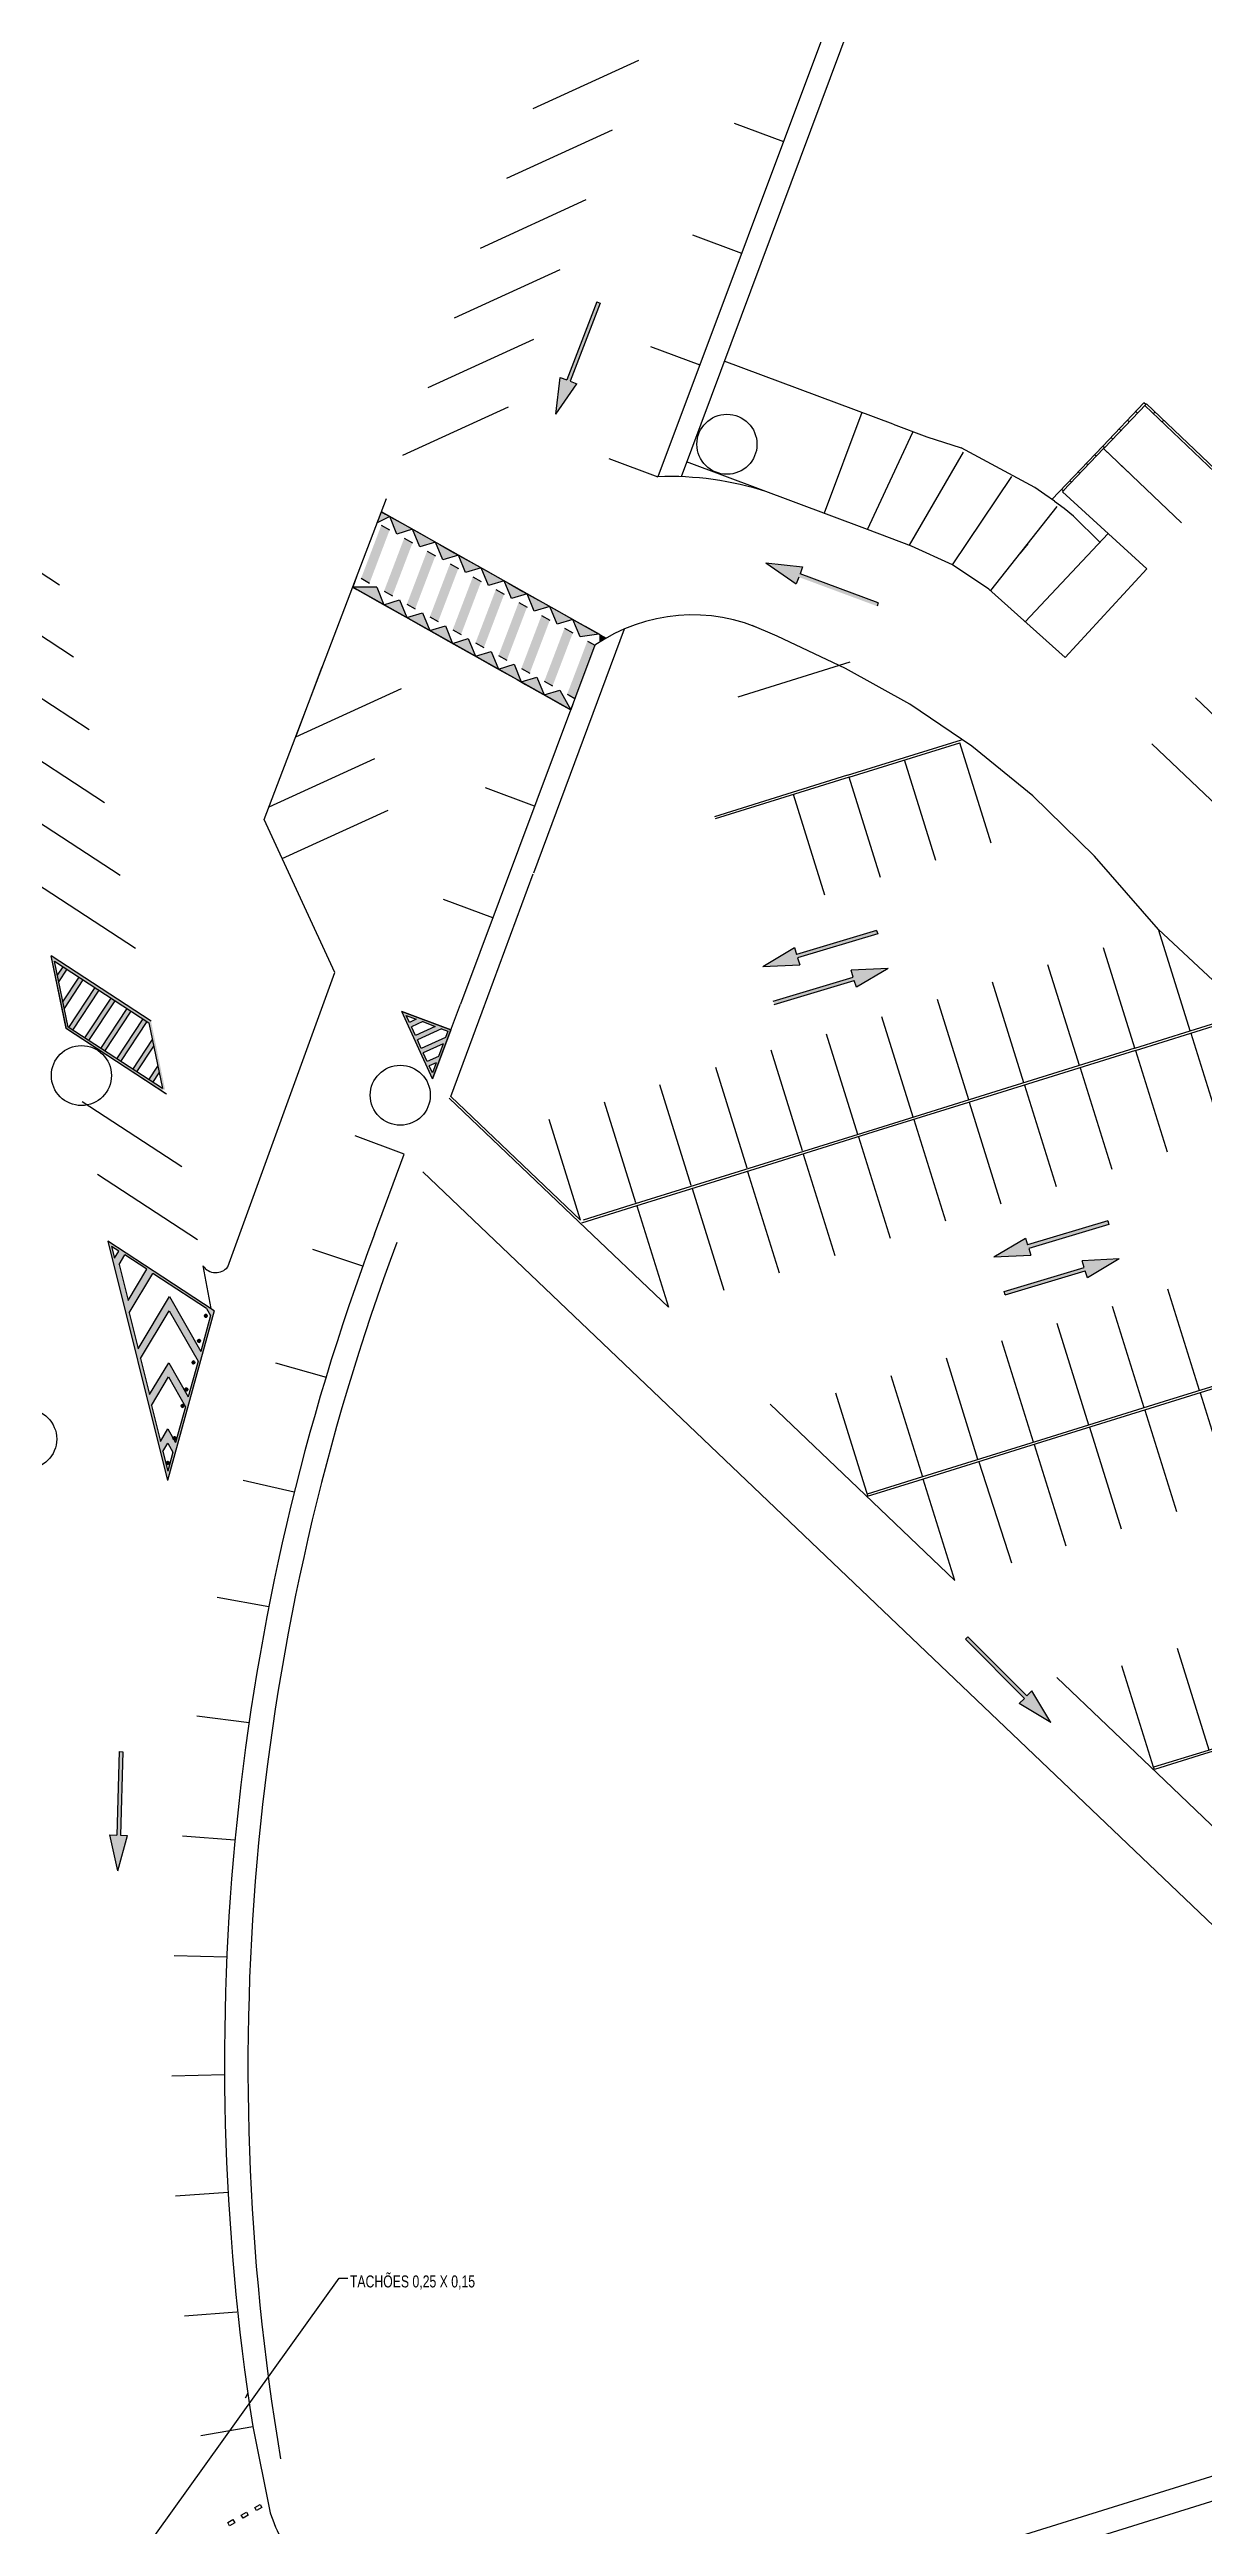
# Model space of a CAD drawing. Header units: millimetres. Extents: x 34038 to 35840, y 10511 to 10922.
# Drawn here: x 35500.7 to 35549.1, y 10569.8 to 10673.6 of the extents above; entities that cross this region are included whole.
import ezdxf
from ezdxf import colors
from ezdxf.entities.mleader import LeaderData, LeaderLine
from ezdxf.math import Vec2, Vec3

# ---------------------------------------------------------------- set-up
doc = ezdxf.new("R2010")
doc.units = ezdxf.units.MM
for name, color, linetype in [('_0', 7, 'Continuous'), ('GUIA', 7, 'Continuous'), ('PINTURA AMARELA', 50, 'Continuous'), ('PINTURA BRANCA', 7, 'Continuous'), ('piso2', 2, 'Continuous'), ('VAGAS', 7, 'Continuous')]:
    doc.layers.add(name, color=color, linetype=linetype)
doc.styles.add('L120', font='swisscl.ttf', dxfattribs={"height": 0.12})

# ---------------------------------------------------------------- blocks, each defined once
blk = doc.blocks.new('12')
at = {"layer": 'PINTURA BRANCA'}
h = blk.add_hatch(color=256, dxfattribs=at)
h.paths.add_polyline_path([(709.51, 866.59), (709.33, 866.32), (709.24, 866.76)], flags=16)
h.paths.add_polyline_path([(709.18, 867.04), (709.62, 866.76), (709.83, 867.09), (709.07, 867.59)], flags=16)
h.paths.add_polyline_path([(710.33, 868.44), (710.6, 868.26), (710.77, 868.53)], flags=16)
h.paths.add_polyline_path([(710.06, 868.38), (710.49, 868.1), (710.27, 867.76), (709.5, 868.26)], flags=16)
h.paths.add_polyline_path([(710.99, 868.67), (709.29, 866.07), (708.83, 868.22)])
h.paths.add_polyline_path([(709.01, 867.87), (709.94, 867.26), (710.16, 867.59), (709.23, 868.2), (708.95, 868.14)], flags=16)
for p, q in [((708.83, 868.22), (710.99, 868.67)), ((710.99, 868.67), (709.29, 866.07)), ((709.29, 866.07), (708.83, 868.22)), ((708.95, 868.14), (709.23, 868.2)), ((709.01, 867.87), (708.95, 868.14)), ((709.01, 867.87), (709.94, 867.26)), ((709.23, 868.2), (710.16, 867.59)), ((709.5, 868.26), (710.06, 868.38)), ((709.5, 868.26), (710.27, 867.76)), ((710.06, 868.38), (710.49, 868.1)), ((710.49, 868.1), (710.27, 867.76)), ((710.33, 868.44), (710.77, 868.53)), ((710.33, 868.44), (710.6, 868.26)), ((710.77, 868.53), (710.6, 868.26)), ((709.18, 867.04), (709.07, 867.59)), ((709.07, 867.59), (709.83, 867.09)), ((709.18, 867.04), (709.62, 866.76)), ((709.33, 866.32), (709.24, 866.76)), ((709.24, 866.76), (709.51, 866.59)), ((709.83, 867.09), (709.62, 866.76)), ((710.16, 867.59), (709.94, 867.26)), ((709.51, 866.59), (709.33, 866.32))]:
    blk.add_line(p, q, dxfattribs=at)

msp = doc.modelspace()

# ---------------------------------------------------------------- hatches: boundary and pattern name
for points in [[(35521.891, 10658.319), (35522.076, 10659.854), (35522.356, 10659.747), (35523.603, 10663.017), (35523.743, 10662.964), (35522.496, 10659.693), (35522.776, 10659.587)], [(35530.685, 10652.083), (35532.221, 10651.912), (35532.117, 10651.631), (35535.397, 10650.411), (35535.345, 10650.271), (35532.064, 10651.49), (35531.96, 10651.209)], [(35530.56, 10635.172), (35531.888, 10635.963), (35531.975, 10635.676), (35535.327, 10636.682), (35535.37, 10636.538), (35532.018, 10635.532), (35532.104, 10635.245)], [(35535.805, 10635.089), (35534.476, 10634.299), (35534.39, 10634.586), (35531.038, 10633.579), (35530.995, 10633.723), (35534.347, 10634.73), (35534.261, 10635.017)], [(35540.235, 10623.002), (35541.564, 10623.792), (35541.65, 10623.505), (35545.002, 10624.511), (35545.045, 10624.368), (35541.693, 10623.361), (35541.779, 10623.074)], [(35545.48, 10622.918), (35544.152, 10622.128), (35544.065, 10622.415), (35540.713, 10621.409), (35540.67, 10621.552), (35544.022, 10622.559), (35543.936, 10622.846)], [(35542.625, 10603.497), (35541.3, 10604.295), (35541.513, 10604.507), (35539.042, 10606.985), (35539.148, 10607.091), (35541.619, 10604.612), (35541.831, 10604.824)], [(35503.543, 10597.276), (35503.21, 10598.785), (35503.51, 10598.777), (35503.607, 10602.276), (35503.757, 10602.272), (35503.66, 10598.773), (35503.96, 10598.765)]]:
    msp.add_hatch(color=256).paths.add_polyline_path(points)
at = {"layer": '_0'}
h = msp.add_hatch(color=2, dxfattribs=at)
h.dxf.hatch_style = 1
h.paths.add_polyline_path([(35514.392, 10651.069), (35513.386, 10651.067), (35514.693, 10650.331)])
h.paths.add_polyline_path([(35515.351, 10650.53), (35514.693, 10650.331), (35514.867, 10650.233), (35515.651, 10649.791)])
h.paths.add_polyline_path([(35516.309, 10649.99), (35515.651, 10649.791), (35515.826, 10649.693), (35516.61, 10649.252)])
h.paths.add_polyline_path([(35517.268, 10649.451), (35516.61, 10649.252), (35517.568, 10648.712)])
h.paths.add_polyline_path([(35518.227, 10648.912), (35517.568, 10648.712), (35518.527, 10648.172)])
h.paths.add_polyline_path([(35519.186, 10648.373), (35518.527, 10648.172), (35519.485, 10647.632)])
h.paths.add_polyline_path([(35520.144, 10647.833), (35519.485, 10647.632), (35520.444, 10647.093)])
h.paths.add_polyline_path([(35521.103, 10647.294), (35520.444, 10647.093), (35520.618, 10646.994), (35521.402, 10646.553)])
h.paths.add_polyline_path([(35522.062, 10646.755), (35521.402, 10646.553), (35521.576, 10646.455), (35522.515, 10645.926)])
h.paths.add_polyline_path([(35523.129, 10649.42), (35522.606, 10649.714), (35522.907, 10648.978), (35523.699, 10649.099)])
h.paths.add_polyline_path([(35522.606, 10649.714), (35522.431, 10649.812), (35521.821, 10650.156), (35521.647, 10650.254), (35521.949, 10649.517)])
h.paths.add_polyline_path([(35521.647, 10650.254), (35521.473, 10650.352), (35520.688, 10650.793), (35520.99, 10650.056)])
h.paths.add_polyline_path([(35520.514, 10650.891), (35519.73, 10651.332), (35520.031, 10650.596), (35520.688, 10650.793)])
h.paths.add_polyline_path([(35518.771, 10651.872), (35519.072, 10651.135), (35519.73, 10651.332), (35519.555, 10651.43)])
h.paths.add_polyline_path([(35518.597, 10651.97), (35517.986, 10652.313), (35517.812, 10652.411), (35518.114, 10651.674), (35518.771, 10651.872)])
h.paths.add_polyline_path([(35516.853, 10652.95), (35517.155, 10652.214), (35517.812, 10652.411)])
h.paths.add_polyline_path([(35515.895, 10653.49), (35516.196, 10652.753), (35516.853, 10652.95), (35516.679, 10653.048)])
h.paths.add_polyline_path([(35514.936, 10654.029), (35515.238, 10653.292), (35515.895, 10653.49)])
h.paths.add_polyline_path([(35514.936, 10654.029), (35514.762, 10654.127), (35514.587, 10654.225), (35514.41, 10653.758)])
h = msp.add_hatch(color=2, dxfattribs=at)
h.dxf.hatch_style = 1
h.paths.add_polyline_path([(35523.997, 10648.931), (35523.739, 10649.077), (35523.739, 10648.774, -0.0105384)])
at = {"layer": 'PINTURA AMARELA'}
for points in [[(35507.287, 10620.506, 0.6316178), (35507.226, 10620.596, 1), (35507.244, 10620.477, 0.2257773)], [(35507, 10619.452, 0.6316178), (35506.939, 10619.541, 1), (35506.958, 10619.423, 0.2257773)], [(35506.768, 10618.552, 0.6316178), (35506.706, 10618.642, 1), (35506.725, 10618.523, 0.2257773)], [(35506.472, 10617.418, 0.6316178), (35506.411, 10617.507, 1), (35506.43, 10617.389, 0.2257773)], [(35506.311, 10616.73, 0.6316178), (35506.25, 10616.819, 1), (35506.269, 10616.7, 0.2257773)], [(35505.971, 10615.376, 0.6316178), (35505.91, 10615.466, 1), (35505.929, 10615.347, 0.2257773)], [(35505.685, 10614.34, 0.6316178), (35505.624, 10614.429, 1), (35505.642, 10614.31, 0.2257773)]]:
    msp.add_hatch(color=256, dxfattribs=at).paths.add_polyline_path(points)
at = {"layer": 'PINTURA BRANCA'}
for points in [[(35513.738, 10651.436), (35514.087, 10651.231), (35514.933, 10653.464), (35514.584, 10653.66)], [(35514.697, 10650.897), (35515.045, 10650.701), (35515.891, 10652.925), (35515.543, 10653.121)], [(35515.656, 10650.358), (35516.004, 10650.162), (35516.85, 10652.385), (35516.501, 10652.581)], [(35516.614, 10649.819), (35516.963, 10649.623), (35517.809, 10651.846), (35517.46, 10652.042)], [(35517.573, 10649.28), (35517.922, 10649.083), (35518.767, 10651.307), (35518.419, 10651.503)], [(35518.532, 10648.74), (35518.881, 10648.544), (35519.726, 10650.767), (35519.378, 10650.963)], [(35519.491, 10648.201), (35519.839, 10648.005), (35520.685, 10650.228), (35520.336, 10650.424)], [(35520.449, 10647.662), (35520.798, 10647.466), (35521.644, 10649.689), (35521.295, 10649.885)], [(35521.408, 10647.123), (35521.757, 10646.927), (35522.602, 10649.149), (35522.254, 10649.345)], [(35522.367, 10646.583), (35522.69, 10646.402), (35523.524, 10648.631), (35523.212, 10648.806)]]:
    msp.add_hatch(color=256, dxfattribs=at).paths.add_polyline_path(points)
h = msp.add_hatch(color=256, dxfattribs=at)
h.dxf.hatch_style = 1
h.paths.add_polyline_path([(35501.471, 10632.635), (35501.229, 10633.808), (35501.111, 10633.885), (35501.381, 10632.574), (35505.343, 10629.983), (35505.528, 10630.023), (35505.376, 10630.762, -1), (35505.371, 10630.786), (35505.296, 10631.147), (35505.178, 10631.225), (35505.419, 10630.053)])
h.paths.add_polyline_path([(35504.982, 10632.677), (35504.939, 10632.876), (35500.755, 10635.613), (35501.111, 10633.885), (35501.229, 10633.808), (35500.901, 10635.398), (35504.851, 10632.814), (35505.178, 10631.225), (35505.296, 10631.147)])
h = msp.add_hatch(color=256, dxfattribs=at)
h.dxf.hatch_style = 1
h.paths.add_polyline_path([(35505.283, 10630.718), (35505.225, 10630.996), (35504.852, 10630.424), (35505.019, 10630.315)])
h.paths.add_polyline_path([(35504.814, 10631.463), (35504.647, 10631.572), (35504.182, 10630.862), (35504.349, 10630.753)])
h.paths.add_polyline_path([(35504.145, 10631.901), (35503.977, 10632.01), (35503.513, 10631.3), (35503.68, 10631.19)])
h.paths.add_polyline_path([(35503.475, 10632.339), (35503.308, 10632.448), (35502.843, 10631.738), (35503.01, 10631.628)])
h.paths.add_polyline_path([(35502.806, 10632.777), (35502.638, 10632.886), (35502.174, 10632.176), (35502.341, 10632.066)])
h.paths.add_polyline_path([(35502.136, 10633.214), (35501.969, 10633.324), (35501.504, 10632.614), (35501.671, 10632.504)])
h.paths.add_polyline_path([(35501.467, 10633.652), (35501.299, 10633.762), (35501.253, 10633.691), (35501.31, 10633.414)])
h.paths.add_polyline_path([(35505.054, 10631.829), (35504.997, 10632.107), (35504.647, 10631.572), (35504.814, 10631.463)])
h.paths.add_polyline_path([(35504.775, 10632.864), (35504.607, 10632.974), (35503.977, 10632.01), (35504.145, 10631.901)])
h.paths.add_polyline_path([(35504.105, 10633.302), (35503.938, 10633.412), (35503.308, 10632.448), (35503.475, 10632.339)])
h.paths.add_polyline_path([(35503.436, 10633.74), (35503.268, 10633.849), (35502.638, 10632.886), (35502.806, 10632.777)])
h.paths.add_polyline_path([(35502.766, 10634.178), (35502.599, 10634.287), (35501.969, 10633.324), (35502.136, 10633.214)])
h.paths.add_polyline_path([(35502.097, 10634.616), (35501.929, 10634.725), (35501.299, 10633.762), (35501.467, 10633.652)])
h.paths.add_polyline_path([(35501.427, 10635.054), (35501.26, 10635.163), (35501.024, 10634.803), (35501.081, 10634.525)])
h = msp.add_hatch(color=256, dxfattribs=at)
h.paths.add_polyline_path([(35504.881, 10617.236), (35505.68, 10618.567), (35506.494, 10617.136), (35506.907, 10618.636), (35505.706, 10620.747), (35504.504, 10618.746)], flags=16)
h.paths.add_polyline_path([(35504.954, 10616.776), (35505.673, 10617.973), (35506.382, 10616.727), (35505.97, 10615.227), (35505.648, 10615.793), (35505.331, 10615.266)], flags=16)
h.paths.add_polyline_path([(35505.434, 10614.855), (35505.641, 10615.198), (35505.857, 10614.817), (35505.641, 10614.029)], flags=16)
h.paths.add_polyline_path([(35503.131, 10623.663), (35505.636, 10613.635), (35507.59, 10620.746), (35505.437, 10622.155)])
h.paths.add_polyline_path([(35504.401, 10619.157), (35505.713, 10621.341), (35507.019, 10619.045), (35507.431, 10620.545), (35507.263, 10620.841), (35505.382, 10622.071), (35505.013, 10622.313), (35504.024, 10620.667)], flags=16)
h.paths.add_polyline_path([(35503.981, 10621.177), (35504.765, 10622.483), (35503.844, 10623.085), (35503.604, 10622.686)], flags=16)
h.paths.add_polyline_path([(35503.412, 10622.95), (35503.589, 10623.244), (35503.29, 10623.439)], flags=16)

# ---------------------------------------------------------------- linework, layer by layer
for p, q in [((35534.771, 10676.122), (35527.134, 10655.693)), ((35523.603, 10663.017), (35522.356, 10659.747)), ((35523.743, 10662.964), (35522.496, 10659.693)), ((35523.603, 10663.017), (35523.743, 10662.964)), ((35521.891, 10658.319), (35522.076, 10659.854)), ((35522.076, 10659.854), (35522.356, 10659.747)), ((35522.496, 10659.693), (35522.776, 10659.587)), ((35521.891, 10658.319), (35522.776, 10659.587)), ((35546.594, 10658.718), (35546.521, 10658.787)), ((35545.558, 10657.633), (35545.486, 10657.702)), ((35545.903, 10657.995), (35545.831, 10658.064)), ((35546.249, 10658.357), (35546.176, 10658.426)), ((35546.921, 10658.337), (35546.99, 10658.409)), ((35547.283, 10657.992), (35547.352, 10658.064)), ((35544.523, 10656.548), (35544.45, 10656.617)), ((35544.868, 10656.91), (35544.795, 10656.979)), ((35545.213, 10657.271), (35545.141, 10657.34)), ((35543.832, 10655.824), (35543.76, 10655.893)), ((35544.177, 10656.186), (35544.105, 10656.255)), ((35530.685, 10652.083), (35531.96, 10651.209)), ((35530.685, 10652.083), (35532.221, 10651.912)), ((35532.064, 10651.49), (35531.96, 10651.209)), ((35532.221, 10651.912), (35532.117, 10651.631)), ((35535.397, 10650.411), (35532.117, 10651.631)), ((35535.397, 10650.411), (35535.345, 10650.271)), ((35524.752, 10649.312), (35520.952, 10639.082)), ((35520.935, 10639.035), (35518.789, 10633.259)), ((35530.56, 10635.172), (35531.888, 10635.963)), ((35531.888, 10635.963), (35531.975, 10635.676)), ((35535.327, 10636.682), (35531.975, 10635.676)), ((35535.37, 10636.538), (35532.018, 10635.532)), ((35535.327, 10636.682), (35535.37, 10636.538)), ((35530.56, 10635.172), (35532.104, 10635.245)), ((35530.995, 10633.723), (35534.347, 10634.73)), ((35532.018, 10635.532), (35532.104, 10635.245)), ((35535.805, 10635.089), (35534.261, 10635.017)), ((35534.347, 10634.73), (35534.261, 10635.017)), ((35535.805, 10635.089), (35534.476, 10634.299)), ((35531.038, 10633.579), (35534.39, 10634.586)), ((35534.476, 10634.299), (35534.39, 10634.586)), ((35516.729, 10630.461), (35517.898, 10633.587)), ((35518.789, 10633.259), (35517.482, 10629.711)), ((35514.297, 10623.962), (35515.547, 10627.304)), ((35545.002, 10624.511), (35541.65, 10623.505)), ((35545.045, 10624.368), (35541.693, 10623.361)), ((35545.002, 10624.511), (35545.045, 10624.368)), ((35540.235, 10623.002), (35541.564, 10623.792)), ((35541.564, 10623.792), (35541.65, 10623.505)), ((35541.693, 10623.361), (35541.779, 10623.074)), ((35540.235, 10623.002), (35541.779, 10623.074)), ((35540.67, 10621.552), (35544.022, 10622.559)), ((35540.713, 10621.409), (35544.065, 10622.415)), ((35545.48, 10622.918), (35543.936, 10622.846)), ((35544.022, 10622.559), (35543.936, 10622.846)), ((35544.152, 10622.128), (35544.065, 10622.415)), ((35545.48, 10622.918), (35544.152, 10622.128)), ((35540.713, 10621.409), (35540.67, 10621.552)), ((35539.042, 10606.985), (35539.148, 10607.091)), ((35539.042, 10606.985), (35541.513, 10604.507)), ((35539.148, 10607.091), (35541.619, 10604.612)), ((35541.619, 10604.612), (35541.831, 10604.824)), ((35542.625, 10603.497), (35541.831, 10604.824)), ((35541.3, 10604.295), (35541.513, 10604.507)), ((35542.625, 10603.497), (35541.3, 10604.295)), ((35503.607, 10602.276), (35503.51, 10598.777)), ((35503.607, 10602.276), (35503.757, 10602.272)), ((35503.757, 10602.272), (35503.66, 10598.773)), ((35503.21, 10598.785), (35503.51, 10598.777)), ((35503.543, 10597.276), (35503.21, 10598.785)), ((35503.543, 10597.276), (35503.96, 10598.765)), ((35503.66, 10598.773), (35503.96, 10598.765))]:
    msp.add_line(p, q)
at = {"color": 7}
for p, q in [((35536.019, 10657.891), (35528.944, 10660.537)), ((35546.594, 10658.718), (35544.868, 10656.91)), ((35536.019, 10657.891), (35537.424, 10657.366)), ((35537.424, 10657.366), (35538.862, 10656.908)), ((35541.952, 10655.236), (35538.862, 10656.908)), ((35544.833, 10656.873), (35543.142, 10655.101)), ((35543.487, 10655.463), (35543.415, 10655.532)), ((35542.363, 10654.951), (35541.952, 10655.236)), ((35542.772, 10654.663), (35542.364, 10654.951)), ((35543.173, 10654.358), (35542.775, 10654.66)), ((35543.142, 10655.101), (35543.069, 10655.17)), ((35543.142, 10655.101), (35543.069, 10655.17)), ((35543.567, 10654.047), (35543.175, 10654.356)), ((35543.567, 10654.047), (35544.674, 10652.955)), ((35534.17, 10643.101), (35538.81, 10644.548)), ((35536.489, 10643.929), (35538.875, 10644.674)), ((35553.366, 10638.294), (35546.855, 10644.508)), ((35534.102, 10643.185), (35528.54, 10641.449)), ((35534.17, 10643.101), (35528.569, 10641.354)), ((35534.102, 10643.185), (35536.489, 10643.929)), ((35550.87, 10633.226), (35547.13, 10636.721)), ((35546.165, 10631.654), (35550.805, 10633.101)), ((35548.455, 10632.473), (35550.87, 10633.226)), ((35546.135, 10631.749), (35540.535, 10630.002)), ((35546.165, 10631.654), (35540.564, 10629.907)), ((35546.135, 10631.749), (35548.455, 10632.473)), ((35522.854, 10624.477), (35517.428, 10629.655)), ((35522.923, 10624.55), (35517.497, 10629.728)), ((35540.535, 10630.002), (35535.367, 10628.39)), ((35540.564, 10629.907), (35535.397, 10628.294)), ((35535.367, 10628.39), (35530.199, 10626.778)), ((35535.397, 10628.294), (35530.229, 10626.682)), ((35568.426, 10576.842), (35516.321, 10626.564)), ((35530.199, 10626.778), (35525.031, 10625.165)), ((35530.229, 10626.682), (35525.061, 10625.07)), ((35526.61, 10620.892), (35522.854, 10624.477)), ((35525.061, 10625.07), (35522.965, 10624.416)), ((35525.031, 10625.165), (35523.031, 10624.541)), ((35552.53, 10618.555), (35547.362, 10616.943)), ((35552.56, 10618.459), (35547.392, 10616.847)), ((35535.925, 10618.036), (35537.25, 10613.788)), ((35534.849, 10613.03), (35530.871, 10616.827)), ((35547.362, 10616.943), (35542.194, 10615.331)), ((35547.392, 10616.847), (35542.224, 10615.235)), ((35542.194, 10615.331), (35537.026, 10613.718)), ((35542.224, 10615.235), (35537.056, 10613.623)), ((35538.605, 10609.445), (35534.849, 10613.03)), ((35537.056, 10613.623), (35534.925, 10612.958)), ((35537.026, 10613.718), (35534.93, 10613.065)), ((35547.087, 10601.352), (35542.866, 10605.38)), ((35554.19, 10603.883), (35549.022, 10602.271)), ((35554.219, 10603.788), (35549.051, 10602.176)), ((35549.022, 10602.271), (35546.926, 10601.617)), ((35546.956, 10601.522), (35546.926, 10601.617)), ((35549.051, 10602.176), (35546.956, 10601.522)), ((35550.601, 10597.998), (35547.087, 10601.352))]:
    msp.add_line(p, q, dxfattribs=at)
at = {"color": 2}
msp.add_line((35546.559, 10658.682), (35546.628, 10658.754), dxfattribs=at)
for points in [[(35508.719, 10570.289), (35508.937, 10570.411), (35509.011, 10570.28), (35508.792, 10570.158)], [(35509.287, 10570.606), (35509.505, 10570.728), (35509.578, 10570.597), (35509.36, 10570.475)], [(35508.152, 10569.972), (35508.37, 10570.094), (35508.443, 10569.963), (35508.225, 10569.841)]]:
    msp.add_lwpolyline(points, close=True)
at = {"layer": '_0'}
for p, q in [((35534.944, 10653.485), (35536.843, 10657.565)), ((35536.709, 10652.823), (35538.96, 10656.72)), ((35544.833, 10656.873), (35548.089, 10653.767)), ((35538.506, 10651.998), (35540.987, 10655.704)), ((35540.102, 10650.92), (35542.889, 10654.449)), ((35543.107, 10655.065), (35546.637, 10651.834)), ((35514.584, 10653.66), (35514.933, 10653.464)), ((35545.015, 10653.319), (35541.544, 10649.619)), ((35513.738, 10651.436), (35514.087, 10651.24)), ((35546.637, 10651.834), (35543.223, 10648.112)), ((35523.524, 10648.631), (35522.69, 10646.402)), ((35523.212, 10648.806), (35523.524, 10648.631)), ((35523.3, 10648.757), (35523.524, 10648.631)), ((35510.998, 10644.792), (35512.113, 10647.722)), ((35529.525, 10646.471), (35534.213, 10647.933)), ((35548.685, 10646.425), (35551.94, 10643.318)), ((35540.123, 10640.338), (35538.81, 10644.548)), ((35535.493, 10638.894), (35534.18, 10643.104)), ((35537.803, 10639.615), (35536.49, 10643.825)), ((35533.163, 10638.167), (35531.85, 10642.377)), ((35546.135, 10631.749), (35544.822, 10635.959)), ((35548.455, 10632.473), (35547.142, 10636.683)), ((35543.815, 10631.025), (35542.502, 10635.235)), ((35539.185, 10629.581), (35537.872, 10633.791)), ((35541.495, 10630.302), (35540.182, 10634.512)), ((35536.855, 10628.854), (35535.542, 10633.064)), ((35532.22, 10627.45), (35530.907, 10631.66)), ((35534.535, 10628.13), (35533.222, 10632.34)), ((35546.165, 10631.654), (35547.49, 10627.406)), ((35548.485, 10632.377), (35549.81, 10628.129)), ((35529.901, 10626.726), (35528.587, 10630.936)), ((35543.845, 10630.93), (35545.17, 10626.682)), ((35527.563, 10625.997), (35526.25, 10630.207)), ((35541.525, 10630.206), (35542.85, 10625.958)), ((35522.923, 10624.55), (35521.61, 10628.76)), ((35525.243, 10625.274), (35523.93, 10629.483)), ((35536.885, 10628.759), (35538.21, 10624.511)), ((35539.205, 10629.482), (35540.53, 10625.234)), ((35534.565, 10628.035), (35535.89, 10623.787)), ((35529.925, 10626.587), (35531.25, 10622.339)), ((35532.245, 10627.311), (35533.57, 10623.063)), ((35527.605, 10625.864), (35528.93, 10621.616)), ((35525.285, 10625.14), (35526.61, 10620.892)), ((35548.85, 10617.407), (35547.525, 10621.655)), ((35544.21, 10615.96), (35542.885, 10620.208)), ((35546.53, 10616.683), (35545.205, 10620.931)), ((35541.89, 10615.236), (35540.565, 10619.484)), ((35539.57, 10614.512), (35538.245, 10618.76)), ((35548.88, 10617.312), (35550.205, 10613.063)), ((35546.56, 10616.588), (35547.885, 10612.34)), ((35541.92, 10615.14), (35543.245, 10610.892)), ((35544.24, 10615.864), (35545.565, 10611.616)), ((35539.6, 10614.417), (35540.973, 10610.183)), ((35546.926, 10601.617), (35545.601, 10605.866)), ((35549.246, 10602.341), (35547.92, 10606.589))]:
    msp.add_line(p, q, dxfattribs=at)
at = {"layer": '_0', "color": 2}
for p, q in [((35514.41, 10653.758), (35514.586, 10654.226)), ((35514.936, 10654.029), (35514.41, 10653.758)), ((35523.699, 10649.099), (35514.586, 10654.226)), ((35514.587, 10654.225), (35514.762, 10654.127)), ((35514.762, 10654.127), (35515.11, 10653.931)), ((35515.238, 10653.292), (35514.936, 10654.029)), ((35515.11, 10653.931), (35515.72, 10653.588)), ((35515.895, 10653.49), (35515.238, 10653.292)), ((35515.72, 10653.588), (35516.069, 10653.392)), ((35516.196, 10652.753), (35515.895, 10653.49)), ((35516.069, 10653.392), (35516.679, 10653.048)), ((35515.543, 10653.121), (35515.891, 10652.925)), ((35516.853, 10652.95), (35516.196, 10652.753)), ((35516.501, 10652.581), (35516.85, 10652.385)), ((35516.679, 10653.048), (35517.028, 10652.852)), ((35517.155, 10652.214), (35516.853, 10652.95)), ((35517.028, 10652.852), (35517.638, 10652.509)), ((35517.812, 10652.411), (35517.155, 10652.214)), ((35517.638, 10652.509), (35517.986, 10652.313)), ((35518.114, 10651.674), (35517.812, 10652.411)), ((35513.564, 10651.534), (35513.386, 10651.067)), ((35517.46, 10652.042), (35517.809, 10651.846)), ((35517.986, 10652.313), (35518.597, 10651.97)), ((35518.771, 10651.872), (35518.114, 10651.674)), ((35518.419, 10651.503), (35518.767, 10651.307)), ((35518.597, 10651.97), (35518.945, 10651.774)), ((35519.072, 10651.135), (35518.771, 10651.872)), ((35518.945, 10651.774), (35519.555, 10651.43)), ((35519.73, 10651.332), (35519.072, 10651.135)), ((35519.555, 10651.43), (35519.904, 10651.234)), ((35520.031, 10650.596), (35519.73, 10651.332)), ((35514.392, 10651.069), (35513.386, 10651.067)), ((35522.515, 10645.926), (35513.386, 10651.067)), ((35513.386, 10651.067), (35513.56, 10650.969)), ((35513.56, 10650.969), (35513.909, 10650.773)), ((35513.909, 10650.773), (35514.519, 10650.429)), ((35514.392, 10651.069), (35514.693, 10650.331)), ((35514.519, 10650.429), (35514.867, 10650.233)), ((35514.693, 10650.331), (35515.351, 10650.53)), ((35514.697, 10650.897), (35515.045, 10650.701)), ((35515.351, 10650.53), (35515.651, 10649.791)), ((35515.656, 10650.358), (35516.004, 10650.162)), ((35519.378, 10650.963), (35519.726, 10650.767)), ((35519.904, 10651.234), (35520.514, 10650.891)), ((35520.688, 10650.793), (35520.031, 10650.596)), ((35520.336, 10650.424), (35520.685, 10650.228)), ((35520.514, 10650.891), (35520.863, 10650.695)), ((35520.99, 10650.056), (35520.688, 10650.793)), ((35520.863, 10650.695), (35521.473, 10650.352)), ((35521.473, 10650.352), (35521.821, 10650.156)), ((35514.867, 10650.233), (35515.477, 10649.889)), ((35515.477, 10649.889), (35515.826, 10649.693)), ((35515.651, 10649.791), (35516.309, 10649.99)), ((35515.826, 10649.693), (35516.436, 10649.35)), ((35516.309, 10649.99), (35516.61, 10649.252)), ((35516.436, 10649.35), (35516.784, 10649.153)), ((35516.61, 10649.252), (35517.268, 10649.451)), ((35516.614, 10649.819), (35516.963, 10649.623)), ((35517.268, 10649.451), (35517.568, 10648.712)), ((35517.573, 10649.28), (35517.922, 10649.083)), ((35521.647, 10650.254), (35520.99, 10650.056)), ((35521.295, 10649.885), (35521.644, 10649.689)), ((35521.949, 10649.517), (35521.647, 10650.254)), ((35521.821, 10650.156), (35522.431, 10649.812)), ((35522.606, 10649.714), (35521.949, 10649.517)), ((35522.254, 10649.345), (35522.602, 10649.149)), ((35522.431, 10649.812), (35522.78, 10649.616)), ((35522.907, 10648.978), (35522.606, 10649.714)), ((35522.606, 10649.714), (35523.997, 10648.931)), ((35522.78, 10649.616), (35523.39, 10649.273)), ((35523.739, 10649.077), (35523.129, 10649.42)), ((35523.39, 10649.273), (35523.739, 10649.077)), ((35516.784, 10649.153), (35517.394, 10648.81)), ((35517.394, 10648.81), (35517.743, 10648.614)), ((35517.568, 10648.712), (35518.227, 10648.912)), ((35517.743, 10648.614), (35518.353, 10648.27)), ((35518.227, 10648.912), (35518.527, 10648.172)), ((35518.353, 10648.27), (35518.701, 10648.074)), ((35518.527, 10648.172), (35519.186, 10648.373)), ((35518.532, 10648.74), (35518.881, 10648.544)), ((35519.186, 10648.373), (35519.485, 10647.632)), ((35519.491, 10648.201), (35519.839, 10648.005)), ((35523.699, 10649.099), (35522.907, 10648.978)), ((35523.739, 10649.077), (35523.739, 10648.774)), ((35518.701, 10648.074), (35519.311, 10647.73)), ((35519.311, 10647.73), (35519.66, 10647.534)), ((35519.485, 10647.632), (35520.144, 10647.833)), ((35519.66, 10647.534), (35520.269, 10647.191)), ((35520.144, 10647.833), (35520.444, 10647.093)), ((35520.269, 10647.191), (35520.618, 10646.994)), ((35520.444, 10647.093), (35521.103, 10647.294)), ((35520.449, 10647.662), (35520.798, 10647.466)), ((35521.103, 10647.294), (35521.402, 10646.553)), ((35520.618, 10646.994), (35521.228, 10646.651)), ((35521.228, 10646.651), (35521.576, 10646.455)), ((35521.402, 10646.553), (35522.062, 10646.755)), ((35521.408, 10647.123), (35521.757, 10646.927)), ((35521.576, 10646.455), (35522.186, 10646.111)), ((35522.062, 10646.755), (35522.515, 10645.926)), ((35522.367, 10646.583), (35522.69, 10646.402)), ((35522.454, 10646.534), (35522.69, 10646.402)), ((35522.69, 10646.394), (35522.515, 10645.926)), ((35522.186, 10646.111), (35522.515, 10645.926))]:
    msp.add_line(p, q, dxfattribs=at)
at = {"layer": 'GUIA'}
for p, q in [((35547.448, 10712.56), (35526.17, 10655.693)), ((35509.683, 10641.335), (35514.799, 10654.782)), ((35523.528, 10648.634), (35517.898, 10633.587)), ((35512.636, 10634.927), (35509.683, 10641.335)), ((35508.16, 10622.591), (35512.636, 10634.927)), ((35508.16, 10622.591), (35512.636, 10634.927)), ((35533.091, 10566.846), (35567.614, 10577.616))]:
    msp.add_line(p, q, dxfattribs=at)
for centre, radius, start, end in [((35606.998, 10589.263), 98.983, 159.47871, 188.86883), ((35607.998, 10589.034), 99, 159.55628, 189.52746), ((35507.651, 10622.995), 0.649, 214.00203, 321.55179)]:
    msp.add_arc(centre, radius, start, end, dxfattribs=at)
at = {"layer": 'PINTURA AMARELA'}
for centre in [(35507.235, 10620.536), (35506.949, 10619.482), (35506.716, 10618.583), (35506.42, 10617.448), (35506.259, 10616.76), (35505.919, 10615.406), (35505.633, 10614.37)]:
    msp.add_circle(centre, 0.06, dxfattribs=at)
for centre, start, end in [((35507.235, 10620.536), 149.80277, 216.91739), ((35507.235, 10620.536), 36.91739, 149.80277), ((35507.235, 10620.536), 216.91739, 329.80277), ((35506.949, 10619.482), 149.80277, 216.91739), ((35506.949, 10619.482), 36.91739, 149.80277), ((35506.949, 10619.482), 216.91739, 329.80277), ((35506.716, 10618.583), 149.80277, 216.91739), ((35506.716, 10618.583), 36.91739, 149.80277), ((35506.716, 10618.583), 216.91739, 329.80277), ((35506.42, 10617.448), 149.80277, 216.91739), ((35506.42, 10617.448), 36.91739, 149.80277), ((35506.42, 10617.448), 216.91739, 329.80277), ((35506.259, 10616.76), 149.80277, 216.91739), ((35506.259, 10616.76), 36.91739, 149.80277), ((35506.259, 10616.76), 216.91739, 329.80277), ((35505.919, 10615.406), 149.80277, 216.91739), ((35505.919, 10615.406), 36.91739, 149.80277), ((35505.919, 10615.406), 216.91739, 329.80277), ((35505.633, 10614.37), 149.80277, 216.91739), ((35505.633, 10614.37), 36.91739, 149.80277), ((35505.633, 10614.37), 216.91739, 329.80277)]:
    msp.add_arc(centre, 0.06, start, end, dxfattribs=at)
at = {"layer": 'PINTURA BRANCA'}
for p, q in [((35520.94, 10671.122), (35525.368, 10673.15)), ((35519.841, 10668.199), (35524.269, 10670.227)), ((35529.363, 10670.513), (35531.423, 10669.742)), ((35518.741, 10665.276), (35523.169, 10667.304)), ((35527.61, 10665.83), (35529.671, 10665.059)), ((35517.642, 10662.353), (35522.07, 10664.381)), ((35516.542, 10659.429), (35520.971, 10661.457)), ((35525.858, 10661.147), (35527.919, 10660.376)), ((35515.484, 10656.602), (35519.906, 10658.628)), ((35524.106, 10656.464), (35526.166, 10655.693)), ((35501.111, 10651.153), (35496.926, 10653.89)), ((35501.7, 10648.139), (35497.516, 10650.876)), ((35502.348, 10645.086), (35498.163, 10647.823)), ((35502.996, 10642.034), (35498.811, 10644.771)), ((35502.996, 10642.034), (35498.811, 10644.771)), ((35509.883, 10641.861), (35514.312, 10643.889)), ((35521.004, 10641.888), (35518.943, 10642.659)), ((35503.644, 10638.981), (35499.459, 10641.718)), ((35510.438, 10639.697), (35514.866, 10641.725)), ((35504.291, 10635.929), (35500.107, 10638.666)), ((35519.252, 10637.205), (35517.191, 10637.976)), ((35504.939, 10632.876), (35500.755, 10635.613)), ((35504.939, 10632.876), (35500.755, 10635.613)), ((35501.403, 10632.561), (35500.755, 10635.613)), ((35504.939, 10632.876), (35500.755, 10635.613)), ((35501.381, 10632.574), (35500.755, 10635.613)), ((35501.024, 10634.803), (35501.26, 10635.163)), ((35501.081, 10634.525), (35501.427, 10635.054)), ((35501.253, 10633.691), (35501.929, 10634.725)), ((35501.31, 10633.414), (35502.097, 10634.616)), ((35501.504, 10632.614), (35502.599, 10634.287)), ((35501.671, 10632.504), (35502.766, 10634.178)), ((35502.174, 10632.176), (35503.268, 10633.849)), ((35502.341, 10632.066), (35503.436, 10633.74)), ((35502.843, 10631.738), (35503.938, 10633.412)), ((35503.01, 10631.628), (35504.105, 10633.302)), ((35503.513, 10631.3), (35504.607, 10632.974)), ((35503.68, 10631.19), (35504.775, 10632.864)), ((35517.5, 10632.522), (35515.439, 10633.293)), ((35505.566, 10629.838), (35501.381, 10632.574)), ((35505.587, 10629.824), (35501.403, 10632.561)), ((35504.182, 10630.862), (35504.997, 10632.107)), ((35504.349, 10630.753), (35505.054, 10631.829)), ((35504.852, 10630.424), (35505.225, 10630.996)), ((35505.019, 10630.315), (35505.283, 10630.718)), ((35506.235, 10626.771), (35502.05, 10629.508)), ((35515.547, 10627.304), (35513.487, 10628.075)), ((35506.883, 10623.719), (35502.698, 10626.455)), ((35506.883, 10623.719), (35502.698, 10626.455)), ((35505.437, 10622.155), (35503.131, 10623.663)), ((35503.131, 10623.663), (35505.636, 10613.635)), ((35503.589, 10623.244), (35503.29, 10623.439)), ((35503.29, 10623.439), (35503.412, 10622.95)), ((35513.805, 10622.62), (35511.719, 10623.319)), ((35503.412, 10622.95), (35503.589, 10623.244)), ((35503.604, 10622.686), (35503.844, 10623.085)), ((35503.604, 10622.686), (35503.981, 10621.177)), ((35504.765, 10622.483), (35503.844, 10623.085)), ((35503.981, 10621.177), (35504.765, 10622.483)), ((35504.024, 10620.667), (35505.013, 10622.313)), ((35505.382, 10622.071), (35505.013, 10622.313)), ((35507.113, 10622.632), (35507.445, 10620.841)), ((35504.401, 10619.157), (35505.713, 10621.341)), ((35507.263, 10620.841), (35505.382, 10622.071)), ((35507.59, 10620.746), (35505.437, 10622.155)), ((35505.713, 10621.341), (35507.019, 10619.045)), ((35504.024, 10620.667), (35504.401, 10619.157)), ((35504.504, 10618.746), (35505.706, 10620.747)), ((35507.59, 10620.746), (35505.636, 10613.635)), ((35505.706, 10620.747), (35506.907, 10618.636)), ((35507.431, 10620.545), (35507.019, 10619.045)), ((35507.263, 10620.841), (35507.431, 10620.545)), ((35504.504, 10618.746), (35504.881, 10617.236)), ((35504.881, 10617.236), (35505.68, 10618.567)), ((35505.68, 10618.567), (35506.494, 10617.136)), ((35506.907, 10618.636), (35506.494, 10617.136)), ((35510.151, 10618.565), (35512.269, 10617.97)), ((35504.954, 10616.776), (35505.673, 10617.973)), ((35505.673, 10617.973), (35506.382, 10616.727)), ((35504.954, 10616.776), (35505.331, 10615.266)), ((35506.382, 10616.727), (35505.97, 10615.227)), ((35505.331, 10615.266), (35505.648, 10615.793)), ((35505.434, 10614.855), (35505.641, 10615.198)), ((35505.641, 10615.198), (35505.857, 10614.817)), ((35505.648, 10615.793), (35505.97, 10615.227)), ((35505.434, 10614.855), (35505.641, 10614.029)), ((35505.857, 10614.817), (35505.641, 10614.029)), ((35510.939, 10613.145), (35508.794, 10613.633)), ((35507.708, 10608.743), (35509.872, 10608.362)), ((35506.862, 10603.775), (35509.045, 10603.502)), ((35506.261, 10598.749), (35508.455, 10598.585)), ((35505.914, 10593.73), (35508.114, 10593.675)), ((35505.817, 10588.696), (35508.017, 10588.75)), ((35505.971, 10583.659), (35508.165, 10583.821)), ((35506.342, 10578.638), (35508.536, 10578.8)), ((35508.993, 10575.392), (35508.887, 10575.185)), ((35507.032, 10573.625), (35509.199, 10574.003)), ((35509.199, 10574.003), (35509.926, 10570.382)), ((35509.215, 10573.904), (35509.216, 10573.904)), ((35533.394, 10565.893), (35558.963, 10573.87))]:
    msp.add_line(p, q, dxfattribs=at)
at = {"layer": 'PINTURA BRANCA', "color": 0}
msp.add_line((35510.998, 10644.792), (35515.427, 10646.82), dxfattribs=at)
at = {"layer": 'PINTURA BRANCA'}
for points in [[(35543.223, 10648.112), (35540.024, 10650.982), (35538.506, 10651.998), (35536.785, 10652.781), (35534.944, 10653.485), (35527.367, 10656.318)], [(35547.13, 10636.721), (35544.454, 10639.788), (35541.87, 10642.319), (35539.313, 10644.409), (35536.719, 10646.157), (35534.022, 10647.66), (35531.157, 10649.014), (35530.107, 10649.455)]]:
    msp.add_lwpolyline(points, dxfattribs=at)
msp.add_lwpolyline([(35505.419, 10630.053), (35501.471, 10632.635), (35500.901, 10635.398), (35504.851, 10632.814)], close=True, dxfattribs=at)
for centre, radius, start, end in [((35526.65, 10642.409), 13.293, 72.11273, 92.0847), ((35527.608, 10642.718), 7.186, 64.74176, 124.58676), ((35522.15, 10574.795), 12.997, 199.84975, 205.51609)]:
    msp.add_arc(centre, radius, start, end, dxfattribs=at)
at = {"layer": 'piso2'}
for centre in [(35529.057, 10657.052), (35502.024, 10630.602), (35515.378, 10629.777), (35499.731, 10615.372)]:
    msp.add_circle(centre, 1.258, dxfattribs=at)
at = {"layer": 'VAGAS'}
for p, q in [((35546.521, 10658.787), (35544.795, 10656.979)), ((35546.594, 10658.718), (35546.521, 10658.787)), ((35534.708, 10658.382), (35533.132, 10654.167)), ((35544.833, 10656.873), (35544.902, 10656.946)), ((35545.195, 10656.528), (35544.833, 10656.873)), ((35545.918, 10655.838), (35545.557, 10656.183)), ((35533.038, 10654.202), (35533.132, 10654.167)), ((35541.651, 10652.882), (35541.342, 10652.489))]:
    msp.add_line(p, q, dxfattribs=at)
at = {"layer": 'VAGAS', "color": 7}
for p, q in [((35570.795, 10635.554), (35546.559, 10658.682)), ((35570.864, 10635.627), (35546.628, 10658.754)), ((35544.795, 10656.979), (35542.66, 10654.741)), ((35543.107, 10655.065), (35543.176, 10655.137)), ((35533.605, 10617.313), (35534.96, 10612.969)), ((35538.605, 10609.445), (35537.28, 10613.693))]:
    msp.add_line(p, q, dxfattribs=at)

# ---------------------------------------------------------------- block references
at = {"layer": 'PINTURA BRANCA', "rotation": 237.5655194028175}
msp.add_blockref('12', (35164.889, 11696.437), dxfattribs=at)

# ---------------------------------------------------------------- leaders
ml = msp.add_multileader_mtext('Standard')
ml.set_content('{\\H4.1667x;TACHÕES 0,25 X 0,15} ', color=256, style='L120')
ml.set_leader_properties()
ml.build(insert=Vec2(0, 0))
ml.multileader.update_dxf_attribs({"text_right_attachment_type": 6, "dogleg_length": 0.36, "arrow_head_size": 0.18})
ctx = ml.context
ctx.base_point, ctx.char_height, ctx.arrow_head_size, ctx.landing_gap_size, ctx.plane_origin = Vec3(35513.178, 10580.218), 0.12, 0.18, 0.09, Vec3(35504.322, 10568.342)
ctx.right_attachment = 6
notes = []
notes.append((ctx, [(0, (1, 1, 0), (35512.818, 10580.218), (1, 0), 0.36, [(0, [(35504.322, 10568.342)], 0, [])])]))
ctx.mtext.insert, ctx.mtext.flow_direction = Vec3(35513.268, 10580.326), 5
for ctx, leaders in notes:
    for number, flags, end, landing, length, lines in leaders:
        leader = LeaderData()
        leader.index, (leader.has_last_leader_line, leader.has_dogleg_vector, leader.attachment_direction) = number, flags
        leader.last_leader_point, leader.dogleg_vector, leader.dogleg_length = Vec3(end), Vec3(landing), length
        for number, points, colour, breaks in lines:
            line = LeaderLine()
            line.index, line.vertices, line.color, line.breaks = number, Vec3.list(points), colors.encode_raw_color(colour), breaks
            leader.lines.append(line)
        ctx.leaders.append(leader)

doc.saveas('drawing.dxf')
